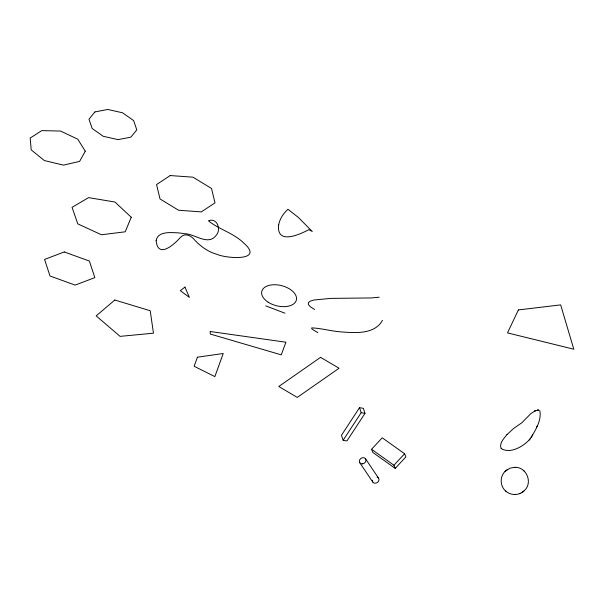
<?xml version="1.0" encoding="UTF-8"?>
<svg xmlns="http://www.w3.org/2000/svg" width="604" height="604" viewBox="0 0 604 604"><rect width="100%" height="100%" fill="white"/><g stroke="black" fill="none" stroke-linecap="round" stroke-linejoin="round"><path stroke-width="0.91" d="M501.161 448.546C510.274 454.178 523.411 446.53 529.851 439.199C535.159 430.999 541.75 420.648 539.848 410.765M536.692 427.058L537.183 425.873M504.959 471.498C499.591 476.767 500.044 486.394 505.827 491.173M524.589 490.335C533.045 482.46 526.28 466.764 514.834 467.315M532.736 435.008L531.263 437.288M359.531 407.655L341.479 435.242L343.125 440.278L346.93 440.958L364.99 413.37L363.344 408.342L359.531 407.655L361.184 412.691L343.125 440.278M382.506 320.309C374.563 334.601 355.424 332.91 341.456 331.928C331.483 331.234 321.736 328.334 311.77 327.874L311.626 328.576L313.567 330.101L317.847 332.615M529.987 439.025L530.304 438.61M529.663 439.425L529.202 439.984M507.058 434.525C504.181 438.157 498.791 443.442 501.184 448.583M371.558 449.293L382.226 437.809L404.604 453.747L405.88 456.903L395.212 468.394L372.834 452.456L371.558 449.293L393.929 465.239L395.212 468.394M393.929 465.239L404.604 453.747M506.937 434.654L513.679 428.395L521.864 422.762L530.999 413.446L535.876 410.524L538.934 410.207M505.042 471.407L509.972 468.183L515.038 467.315M505.548 490.931C510.674 495.869 519.651 495.673 524.499 490.425M505.314 471.135L507.39 469.489M523.857 491.052L522.158 492.351M535.265 410.78L534.615 411.098L535.212 410.811M519.568 493.657L520.323 493.347M379.229 297.206L371.392 297.946L330.796 298.384L313.778 300.037L310.328 301.132L308.418 302.574L308.319 304.424L310.282 306.711L314.571 309.512M514.51 494.525L515.114 494.525M361.184 412.691L364.99 413.37M538.481 410.116L538.874 410.199M265.722 305.858L284.937 313.204M523.434 470.418L523.993 470.909M365.511 458.783L378.512 478.119M359.803 462.739L372.804 482.067M377.153 477.137A3.473 2.929 -33.9 0 1 378.768 480.686A3.473 2.929 -33.9 0 1 374.903 483.192A3.473 2.929 -33.9 0 1 372.366 480.233M156.119 240.452C157.787 259.365 174.269 244.416 180.52 237.342C185.058 232.321 191.521 235.817 194.866 240.241C200.921 246.628 208.297 251.951 216.889 254.292C226.477 258.648 265.398 261.57 243.42 242.763C233.514 233.008 218.912 229.414 208.569 220.928L208.712 220.634C217.448 217.629 221.502 229.89 215.93 235.651C207.768 246.039 194.571 233.605 184.401 233.71A47.822 27.837 14.2 0 0 177.712 232.827C170.517 232.585 158.006 231.113 156.119 240.452M210.283 331.521L210.215 334.027L281.23 354.842L285.949 342.219L210.283 331.521M278.648 225.066C276.39 245.148 299.576 234.594 308.78 229.679L312.268 231.491L298.384 217.455L287.942 209.263C283.419 213.461 279.66 218.874 278.648 225.066M197.433 357.206L194.148 366.288L214.865 376.594L223.216 353.506L197.433 357.206M131.242 217.244L125.224 231.8L101.427 234.752L77.765 223.857L72.057 207.338L88.599 197.621L114.941 202.03L131.242 217.244M518.391 309.935L507.496 332.895L573.8 349.21L560.663 304.877L518.391 309.935M85.262 151.159L79.615 161.404L63.458 165.118L44.334 160.558L31.197 149.86L30.2 138.029L41.804 130.607L60.574 131.06L77.742 139.177L85.262 151.159M94.941 111.921L88.984 119.192L92.148 128.501L103.239 136.3L118.014 139.615L130.834 137.168L136.798 129.898L133.627 120.589L122.537 112.782L107.761 109.475L94.941 111.921M114.813 300.022L96.179 315.877L120.068 336.368L153.469 333.189L150.215 310.728L114.813 300.022M184.937 287.089L180.332 290.675L189.384 297.379L184.937 287.089M320.581 357.341L278.784 386.492L297.259 397.402L339.063 368.251L320.581 357.341M170.2 175.553L156.549 184.567L160.022 198.942L178.58 210.26L201.351 211.883L215.001 202.868L211.536 188.493L192.978 177.176L170.2 175.553M64.266 251.951L44.575 259.426L50.004 275.998L75.13 285.103L94.828 277.636L89.392 261.056L64.266 251.951M537.99 410.093L537.515 410.116L537.99 410.093M268.221 302.226A17.833 10.381 14.2 0 0 296.353 300.075A17.833 10.381 14.2 0 0 272.631 284.801A17.833 10.381 14.2 0 0 268.221 302.226M362.445 463.857A3.473 2.929 -33.9 0 0 365.624 458.964A3.473 2.929 -33.9 0 0 359.901 459.47A3.473 2.929 -33.9 0 0 362.445 463.857"/></g></svg>
